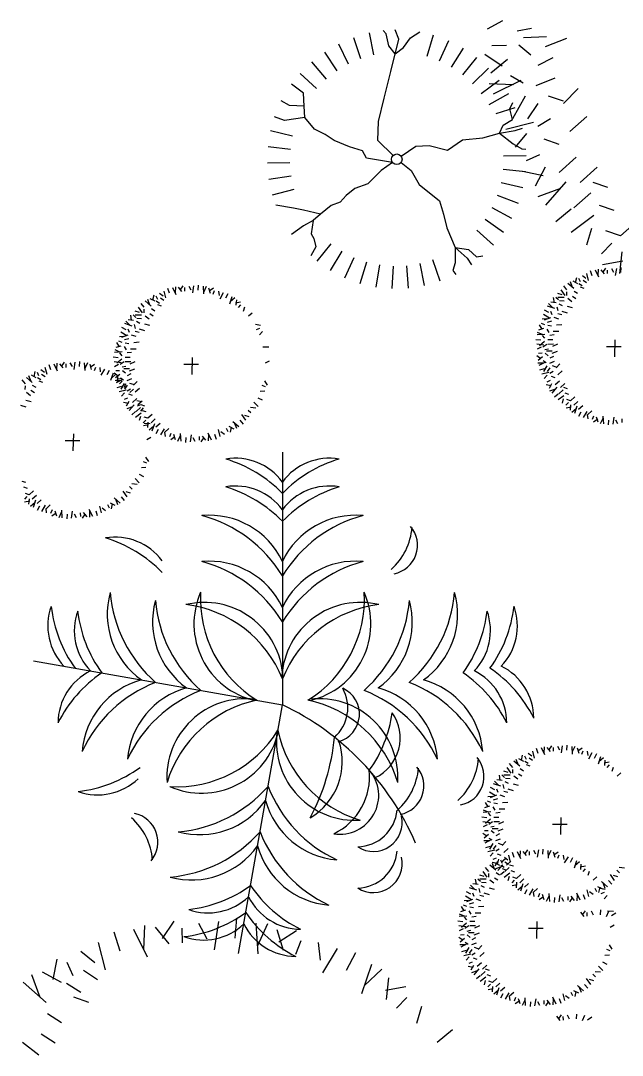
# Model space of a CAD drawing. Header units: millimetres. Extents: x 216896 to 446004, y 63591 to 243769.
# Drawn here: x 394977 to 396383, y 91825 to 94242 of the extents above; entities that cross this region are included whole.
import ezdxf

# ---------------------------------------------------------------- set-up
doc = ezdxf.new("R2010")
doc.units = ezdxf.units.MM
doc.layers.add('green', color=7, linetype='Continuous', true_color=0x45e718)
doc.layers.add('trees', color=7, linetype='Continuous', true_color=0x547000)

msp = doc.modelspace()

# ---------------------------------------------------------------- linework, layer by layer
at = {"layer": 'green'}
for p, q in [((396297.4, 93639.4), (396289.4, 93645.9)), ((396303.7, 93635.2), (396299.7, 93651.3)), ((396312.2, 93646.1), (396308.8, 93657.2)), ((396328.2, 93642.7), (396320.1, 93658.9)), ((396326.4, 93661.1), (396325.9, 93646.9)), ((396332.7, 93660.1), (396340.7, 93650.4)), ((396343.5, 93663.6), (396336.7, 93653.6)), ((396348.5, 93651), (396348.3, 93659.5)), ((396363, 93653.3), (396358.1, 93662.3)), ((396367.2, 93647), (396369.6, 93663.4)), ((396379.2, 93653.8), (396380.3, 93665.3)), ((395339, 93620.1), (395338.5, 93605.9)), ((395345.3, 93619.1), (395353.3, 93609.4)), ((395356.1, 93622.6), (395349.3, 93612.6)), ((395375.6, 93612.3), (395370.7, 93621.3)), ((395379.8, 93606), (395382.2, 93622.4)), ((395391.9, 93612.8), (395392.9, 93624.3)), ((395405.3, 93603.5), (395404.1, 93621.5)), ((395410.7, 93621.2), (395404.8, 93608.2)), ((396253.2, 93613.4), (396245.8, 93622.3)), ((396269.2, 93616.4), (396255.7, 93628.2)), ((396260.6, 93632.7), (396265.5, 93619.3)), ((396266.8, 93634.1), (396277.9, 93628.2)), ((396275.4, 93641.5), (396272.9, 93629.7)), ((396289.3, 93622.2), (396281.1, 93627.4)), ((396284.9, 93631.8), (396281.4, 93639.6)), ((396293.9, 93616.4), (396285.3, 93619.3)), ((396299.1, 93629.6), (396291, 93634.8)), ((395288, 93600.6), (395285.6, 93588.7)), ((395297.5, 93590.8), (395294.1, 93598.6)), ((395310, 93598.4), (395302, 93605)), ((395316.3, 93594.2), (395312.3, 93610.3)), ((395324.8, 93605.1), (395321.4, 93616.2)), ((395340.8, 93601.7), (395332.8, 93617.9)), ((395361.1, 93610), (395360.9, 93618.5)), ((395416.1, 93617.9), (395419.8, 93605.8)), ((395427.5, 93617), (395417.3, 93610.3)), ((395427.3, 93603.4), (395430.4, 93611.4)), ((395441.5, 93599.9), (395440.5, 93610.2)), ((395443, 93592.5), (395451.5, 93606.8)), ((395456.7, 93594.2), (395462.1, 93604.5)), ((395465.6, 93580.5), (395471.3, 93597.6)), ((396221, 93595.1), (396223.2, 93583.2)), ((396233.4, 93589.7), (396227.3, 93595.6)), ((396247.2, 93595.3), (396231.9, 93595.1)), ((396242.1, 93601.5), (396232.2, 93604.5)), ((396249.5, 93600.1), (396239.6, 93613.4)), ((396253, 93600.1), (396253.1, 93608.7)), ((396274.4, 93592.5), (396266.3, 93597.8)), ((396278.1, 93604.4), (396270, 93609.6)), ((395262.1, 93559.1), (395252.2, 93572.4)), ((395265.8, 93572.4), (395258.4, 93581.3)), ((395281.9, 93575.4), (395268.3, 93587.2)), ((395273.2, 93591.7), (395278.2, 93578.3)), ((395279.4, 93593.1), (395290.5, 93587.2)), ((395301.9, 93581.2), (395293.7, 93586.4)), ((395306.6, 93575.4), (395297.9, 93578.3)), ((395311.7, 93588.6), (395303.6, 93593.8)), ((395477.3, 93594.7), (395466.9, 93585.1)), ((395491.2, 93584.4), (395479.3, 93582.2)), ((395481.1, 93589.6), (395479.8, 93577.1)), ((395485.8, 93572), (395491.7, 93578.1)), ((395497.7, 93563.3), (395500.6, 93573.2)), ((396224.9, 93569.5), (396207.8, 93575.2)), ((396210.7, 93581.2), (396220.3, 93570.8)), ((396215.8, 93584.9), (396228.3, 93583.7)), ((396232.7, 93564.1), (396230.9, 93573.1)), ((396243, 93575.8), (396235.5, 93580)), ((396247, 93586.7), (396236.2, 93587.6)), ((396266.4, 93570.8), (396254.4, 93573.9)), ((396264.8, 93585.5), (396255.4, 93592.9)), ((395233.6, 93554.1), (395235.8, 93542.2)), ((395246.1, 93548.7), (395239.9, 93554.6)), ((395259.8, 93554.3), (395244.5, 93554.1)), ((395254.7, 93560.6), (395244.8, 93563.5)), ((395259.6, 93545.7), (395248.9, 93546.6)), ((395265.6, 93559.1), (395265.7, 93567.7)), ((395277.4, 93544.5), (395268, 93551.9)), ((395287.1, 93551.5), (395278.9, 93556.8)), ((395290.8, 93563.4), (395282.6, 93568.7)), ((395509.5, 93552.2), (395518.4, 93559.6)), ((396212.9, 93546.8), (396198.7, 93555.4)), ((396214.9, 93548.1), (396200.6, 93542.6)), ((396211.2, 93560.6), (396201, 93566)), ((396218.7, 93554.5), (396215.9, 93562.7)), ((396234.8, 93544.9), (396223.4, 93548.6)), ((396241.4, 93554.8), (396232, 93556.9)), ((396254.8, 93558.4), (396242.2, 93562.5)), ((395223.8, 93519.6), (395213.6, 93525)), ((395237.5, 93528.5), (395220.4, 93534.2)), ((395223.3, 93540.2), (395233, 93529.8)), ((395228.4, 93544), (395241, 93542.7)), ((395245.3, 93523.1), (395243.5, 93532.1)), ((395255.6, 93534.8), (395248.1, 93539)), ((395279.1, 93529.8), (395267, 93532.9)), ((395537.7, 93530), (395525.8, 93532.5)), ((395527.9, 93520.5), (395535.7, 93524)), ((396187.6, 93520), (396199.6, 93523.7)), ((396188.4, 93531.3), (396195.1, 93521.2)), ((396202, 93531.1), (396194.1, 93534.2)), ((396205.5, 93545.4), (396195.2, 93544.3)), ((396217.7, 93539.9), (396207.2, 93537)), ((396217.6, 93528.3), (396209.1, 93529.7)), ((396241.4, 93531.6), (396229, 93530.4)), ((395218.1, 93504.4), (395207.8, 93503.3)), ((395225.5, 93505.9), (395211.3, 93514.4)), ((395227.5, 93507.1), (395213.2, 93501.6)), ((395230.3, 93498.9), (395219.8, 93496.1)), ((395231.3, 93513.5), (395228.5, 93521.7)), ((395247.4, 93503.9), (395236, 93507.6)), ((395254.1, 93513.8), (395244.6, 93515.9)), ((395267.4, 93517.4), (395254.8, 93521.5)), ((395535.6, 93508), (395542.1, 93516)), ((396201.9, 93509.2), (396183.9, 93507.9)), ((396184.2, 93514.6), (396197.2, 93508.6)), ((396202, 93500), (396196.6, 93506.7)), ((396211.9, 93513.8), (396207.2, 93521.6)), ((396223.3, 93508), (396213.7, 93506.8)), ((396234.7, 93516), (396221.4, 93515.5)), ((395200.2, 93479), (395212.2, 93482.7)), ((395201.1, 93490.3), (395207.7, 93480.2)), ((395214.6, 93490.1), (395206.7, 93493.2)), ((395224.5, 93472.8), (395219.8, 93480.6)), ((395230.3, 93487.3), (395221.7, 93488.7)), ((395247.3, 93475), (395234, 93474.5)), ((395254, 93490.6), (395241.6, 93489.4)), ((395557.2, 93479), (395543, 93479.5)), ((396192.6, 93495.7), (396181.1, 93496.8)), ((396199.4, 93483.7), (396183, 93486.1)), ((396193.2, 93479.5), (396184.1, 93474.6)), ((396200.7, 93492.6), (396189.1, 93482.6)), ((396206.1, 93485.9), (396197.3, 93479.6)), ((396210, 93475), (396201.5, 93473.4)), ((396220.4, 93496.4), (396208.5, 93496.1)), ((396222.3, 93486.3), (396209, 93485.9)), ((396231.2, 93486.2), (396220, 93480.8)), ((396380.3, 93480.1), (396345.8, 93480.1)), ((396365.5, 93496.4), (396364.3, 93456.4)), ((395205.2, 93454.7), (395193.7, 93455.8)), ((395214.5, 93468.2), (395196.5, 93467)), ((395196.9, 93473.6), (395209.8, 93467.6)), ((395213.3, 93451.6), (395201.8, 93441.6)), ((395214.6, 93459), (395209.2, 93465.7)), ((395233.1, 93455.4), (395221.1, 93455.1)), ((395236, 93467), (395226.3, 93465.8)), ((395378.2, 93455.4), (395376.9, 93415.4)), ((396182.8, 93460), (396192.8, 93453.2)), ((396186.3, 93449.2), (396196, 93457.2)), ((396195.4, 93465), (396186.9, 93464.8)), ((396209.6, 93459.4), (396202.5, 93465.1)), ((396218.6, 93470), (396205.3, 93469.6)), ((396222.3, 93457.8), (396213.7, 93453.4)), ((396230.2, 93469.2), (396217.9, 93464.2)), ((395032.6, 93419.9), (395024.6, 93426.4)), ((395038.9, 93415.7), (395034.8, 93431.8)), ((395047.4, 93426.6), (395043.9, 93437.7)), ((395063.3, 93423.2), (395055.3, 93439.4)), ((395061.6, 93441.6), (395061, 93427.4)), ((395067.9, 93440.6), (395075.9, 93430.9)), ((395078.7, 93444.1), (395071.9, 93434.1)), ((395083.7, 93431.5), (395083.5, 93440)), ((395098.2, 93433.8), (395093.3, 93442.8)), ((395102.4, 93427.5), (395104.8, 93443.9)), ((395114.4, 93434.3), (395115.5, 93445.8)), ((395127.9, 93425), (395126.6, 93443)), ((395133.3, 93442.7), (395127.3, 93429.7)), ((395138.7, 93439.3), (395142.3, 93427.3)), ((395150, 93438.5), (395139.9, 93431.8)), ((395149.8, 93424.9), (395152.9, 93432.9)), ((395164.1, 93421.4), (395163, 93431.7)), ((395165.5, 93414), (395174.1, 93428.2)), ((395179.3, 93415.7), (395184.6, 93425.9)), ((395212.1, 93442.7), (395195.6, 93445.1)), ((395205.8, 93438.5), (395196.7, 93433.6)), ((395218.7, 93444.9), (395209.9, 93438.6)), ((395222.6, 93434), (395214.2, 93432.4)), ((395231.2, 93429), (395218, 93428.6)), ((395234.9, 93445.3), (395221.7, 93444.9)), ((395242.9, 93428.2), (395230.5, 93423.2)), ((395243.8, 93445.2), (395232.6, 93439.8)), ((395393, 93439.1), (395358.4, 93439.1)), ((395549.4, 93442.4), (395558.5, 93447.3)), ((396185.3, 93442.9), (396199.5, 93442.4)), ((396203.7, 93444.6), (396187.5, 93436.6)), ((396200.3, 93428.7), (396189.2, 93425.2)), ((396205.1, 93443), (396197.6, 93447.5)), ((396206.3, 93435.6), (396198.9, 93422.3)), ((396213.7, 93431.2), (396207.5, 93422.3)), ((396223.6, 93446), (396212.5, 93441.5)), ((396228.5, 93432.7), (396219.9, 93435.6)), ((396237.1, 93440.1), (396228.5, 93431.2)), ((394988.4, 93393.9), (394981, 93402.8)), ((395004.4, 93396.9), (394990.8, 93408.7)), ((394995.8, 93413.2), (395000.7, 93399.8)), ((395002, 93414.6), (395013.1, 93408.7)), ((395010.6, 93422.1), (395008.1, 93410.2)), ((395024.4, 93402.7), (395016.3, 93407.9)), ((395020.1, 93412.3), (395016.6, 93420.1)), ((395034.3, 93410.1), (395026.1, 93415.3)), ((395188.2, 93402), (395193.9, 93419.1)), ((395199.9, 93416.2), (395189.5, 93406.6)), ((395195.4, 93419), (395205.4, 93412.2)), ((395197.9, 93401.9), (395212.1, 93401.4)), ((395198.9, 93408.2), (395208.7, 93416.2)), ((395208, 93424), (395199.5, 93423.8)), ((395216.3, 93403.7), (395200.2, 93395.6)), ((395213.8, 93405.9), (395201.9, 93403.7)), ((395203.6, 93411.1), (395202.4, 93398.6)), ((395217.7, 93402), (395210.3, 93406.5)), ((395222.2, 93418.4), (395215.1, 93424.1)), ((395236.2, 93405), (395225.1, 93400.6)), ((395235, 93416.8), (395226.3, 93412.4)), ((396211.2, 93420.2), (396195.1, 93416.1)), ((396207, 93413.9), (396200.5, 93405.9)), ((396221.1, 93422.3), (396213.7, 93417.8)), ((396226, 93407.5), (396217.4, 93410.4)), ((396242.1, 93423.8), (396232.2, 93414.9)), ((394988.1, 93380.6), (394988.3, 93389.2)), ((395009.6, 93373), (395001.4, 93378.3)), ((395013.3, 93384.9), (395005.1, 93390.1)), ((395029.1, 93396.9), (395020.5, 93399.8)), ((395212.9, 93387.7), (395201.9, 93384.3)), ((395223.8, 93379.2), (395207.7, 93375.1)), ((395208.4, 93393.5), (395214.3, 93399.6)), ((395218.9, 93394.6), (395211.5, 93381.3)), ((395226.3, 93390.2), (395220.1, 93381.3)), ((395220.2, 93384.8), (395223.2, 93394.7)), ((395233.7, 93381.3), (395226.3, 93376.8)), ((395232.1, 93373.7), (395241, 93381.1)), ((395241.1, 93391.7), (395232.5, 93394.6)), ((395249.8, 93399.1), (395241.1, 93390.2)), ((395254.7, 93382.8), (395244.8, 93373.9)), ((395537.1, 93376.5), (395547.3, 93377.6)), ((395540.5, 93390.8), (395548.5, 93387.7)), ((395554.1, 93390.6), (395547.5, 93400.7)), ((396204.9, 93391.9), (396216.7, 93389.4)), ((396214.6, 93401.4), (396206.8, 93397.9)), ((396212.3, 93383.3), (396218.2, 93394.4)), ((396213.7, 93377.1), (396227.1, 93382)), ((396230, 93385.7), (396218.2, 93372.2)), ((396235.9, 93400.1), (396226, 93391.2)), ((396244.6, 93379.3), (396234.7, 93370.4)), ((396248.3, 93394.1), (396238.4, 93385.2)), ((396254.4, 93382.3), (396245.8, 93385.2)), ((395001.6, 93351.3), (394989.6, 93354.4)), ((395000, 93366), (394990.6, 93373.4)), ((395219.6, 93372.9), (395213.1, 93364.9)), ((395227.2, 93360.4), (395219.4, 93356.9)), ((395224.9, 93342.3), (395230.8, 93353.4)), ((395238.7, 93366.5), (395230, 93369.4)), ((395248.5, 93359.1), (395238.7, 93350.2)), ((395260.2, 93351.5), (395248.4, 93354)), ((395531.3, 93361.3), (395541.6, 93355.9)), ((396233, 93369.7), (396224.1, 93362.3)), ((396246.3, 93366), (396233, 93356.1)), ((396244.9, 93358.6), (396241.9, 93348.7)), ((396258.1, 93369), (396249.5, 93371.9)), ((396261.8, 93354.1), (396253.2, 93357.1)), ((396271.7, 93363), (396261.8, 93354.1)), ((394990, 93338.9), (394977.3, 93343)), ((395217.5, 93350.9), (395229.3, 93348.4)), ((395226.4, 93336.1), (395239.7, 93341)), ((395242.7, 93344.7), (395230.8, 93331.2)), ((395257.2, 93338.3), (395247.3, 93329.4)), ((395250.5, 93342), (395258.3, 93345.5)), ((395260.9, 93353.1), (395251, 93344.3)), ((395258.1, 93329.5), (395264.6, 93337.5)), ((395267, 93341.3), (395258.4, 93344.3)), ((395270.8, 93328), (395262.1, 93330.9)), ((395509.1, 93332.2), (395515.3, 93326.3)), ((395526.7, 93337), (395514.2, 93338.2)), ((395531.9, 93340.7), (395522.2, 93351.1)), ((396256.7, 93349.9), (396250.8, 93343.8)), ((396251.3, 93337.5), (396263.2, 93339.7)), ((396261.5, 93332.3), (396262.7, 93344.8)), ((396265.2, 93327.2), (396275.6, 93336.8)), ((396279.1, 93352.7), (396269.2, 93343.8)), ((396276.9, 93341.4), (396271.2, 93324.3)), ((396290.2, 93342.3), (396280.4, 93333.4)), ((396299.6, 93329.4), (396291, 93315.2)), ((396311.2, 93330.4), (396301.3, 93321.5)), ((395245.6, 93328.7), (395236.7, 93321.3)), ((395259, 93325), (395245.6, 93315.1)), ((395257.5, 93317.6), (395254.5, 93307.7)), ((395269.3, 93308.9), (395263.4, 93302.8)), ((395274.5, 93313.1), (395265.8, 93316.1)), ((395284.3, 93322), (395274.5, 93313.1)), ((395291.7, 93311.7), (395281.9, 93302.8)), ((395473.3, 93305.5), (395486.9, 93293.7)), ((395489.3, 93308.5), (395496.7, 93299.6)), ((395493, 93321.8), (395502.9, 93308.5)), ((395500.5, 93320.4), (395510.3, 93317.4)), ((396285.8, 93327.7), (396280.4, 93317.5)), ((396301, 93322), (396302.1, 93311.7)), ((396315.3, 93318.5), (396312.2, 93310.5)), ((396315.1, 93304.9), (396325.2, 93311.6)), ((396326.4, 93304.1), (396322.8, 93316.1)), ((396331.8, 93300.7), (396337.8, 93313.7)), ((396337.2, 93318.4), (396338.5, 93300.4)), ((396350.7, 93309.1), (396349.6, 93297.6)), ((396362.7, 93315.9), (396360.3, 93299.5)), ((396366.9, 93309.6), (396371.8, 93300.6)), ((396381.4, 93311.9), (396381.6, 93303.4)), ((395263.9, 93296.5), (395275.8, 93298.7)), ((395279.8, 93300.5), (395265.6, 93301)), ((395274.1, 93291.3), (395275.3, 93303.8)), ((395277.8, 93286.2), (395288.2, 93295.8)), ((395289.6, 93300.4), (395283.8, 93283.3)), ((395302.8, 93301.3), (395293, 93292.4)), ((395298.4, 93286.7), (395293.1, 93276.5)), ((395312.2, 93288.4), (395303.6, 93274.2)), ((395313.6, 93281), (395314.7, 93270.7)), ((395323.8, 93289.4), (395314, 93280.6)), ((395438.9, 93286.7), (395442.9, 93270.6)), ((395445.1, 93282.5), (395453.1, 93276)), ((395457.7, 93290.1), (395461.1, 93282.3)), ((395475.8, 93287.8), (395464.7, 93293.7)), ((395467.1, 93280.4), (395469.6, 93292.2)), ((395481.9, 93289.2), (395477, 93302.6)), ((395115.5, 93260.6), (395081, 93260.6)), ((395100.7, 93276.9), (395099.5, 93236.9)), ((395271.9, 93263.9), (395281, 93268.8)), ((395327.9, 93277.5), (395324.8, 93269.6)), ((395327.7, 93263.9), (395337.8, 93270.6)), ((395339, 93263.1), (395335.4, 93275.1)), ((395344.4, 93259.7), (395350.4, 93272.7)), ((395349.9, 93277.4), (395351.1, 93259.4)), ((395363.3, 93268.1), (395362.3, 93256.6)), ((395375.3, 93274.9), (395372.9, 93258.5)), ((395379.5, 93268.6), (395384.4, 93259.6)), ((395394, 93270.9), (395394.2, 93262.4)), ((395399, 93258.3), (395405.9, 93268.3)), ((395409.9, 93261.8), (395401.9, 93271.5)), ((395414.4, 93279.2), (395422.4, 93263)), ((395416.1, 93260.8), (395416.7, 93275)), ((395430.3, 93275.8), (395433.8, 93264.7)), ((395588.7, 93234.1), (395588.7, 92644)), ((395263.1, 93212.3), (395271, 93209.2)), ((395276.7, 93212.1), (395270, 93222.2)), ((395259.6, 93198), (395269.9, 93199.1)), ((394989.6, 93162.8), (394981, 93165.8)), ((395254.4, 93162.2), (395244.7, 93172.6)), ((395253.9, 93182.8), (395264.1, 93177.4)), ((394993.3, 93149.5), (394984.7, 93152.4)), ((394997, 93134.6), (394988.4, 93137.6)), ((395006.9, 93143.5), (394997, 93134.6)), ((395215.6, 93143.3), (395225.5, 93130)), ((395223, 93141.9), (395232.9, 93138.9)), ((395231.7, 93153.7), (395237.8, 93147.8)), ((395249.3, 93158.5), (395236.7, 93159.7)), ((394991.9, 93130.4), (394986, 93124.3)), ((394986.5, 93118), (394998.4, 93120.2)), ((394996.6, 93112.8), (394997.9, 93125.3)), ((395000.4, 93107.7), (395010.8, 93117.3)), ((395014.3, 93133.2), (395004.4, 93124.3)), ((395012.1, 93121.9), (395006.4, 93104.8)), ((395025.4, 93122.8), (395015.5, 93113.9)), ((395180.2, 93111.6), (395183.7, 93103.8)), ((395198.3, 93109.3), (395187.2, 93115.2)), ((395189.7, 93101.9), (395192.1, 93113.7)), ((395195.9, 93127), (395209.4, 93115.2)), ((395204.5, 93110.7), (395199.6, 93124.1)), ((395211.9, 93130), (395219.3, 93121.1)), ((395021, 93108.2), (395015.6, 93098)), ((395034.7, 93109.9), (395026.2, 93095.7)), ((395036.2, 93102.5), (395037.2, 93092.2)), ((395046.4, 93110.9), (395036.5, 93102)), ((395050.5, 93099), (395047.3, 93091.1)), ((395050.2, 93085.4), (395060.4, 93092.1)), ((395061.6, 93084.6), (395057.9, 93096.6)), ((395067, 93081.2), (395072.9, 93094.2)), ((395072.4, 93098.9), (395073.6, 93080.9)), ((395085.9, 93089.6), (395084.8, 93078.1)), ((395097.9, 93096.4), (395095.5, 93080)), ((395102.1, 93090.1), (395107, 93081.1)), ((395116.6, 93092.4), (395116.8, 93083.9)), ((395121.6, 93079.8), (395128.4, 93089.8)), ((395132.4, 93083.3), (395124.4, 93093)), ((395136.9, 93100.7), (395144.9, 93084.5)), ((395138.7, 93082.3), (395139.2, 93096.5)), ((395152.9, 93097.3), (395156.3, 93086.2)), ((395161.4, 93108.2), (395165.4, 93092.1)), ((395167.7, 93104), (395175.7, 93097.5)), ((395007.6, 92746.5), (395588.7, 92644)), ((395486.3, 92062.9), (395588.7, 92644)), ((396177.5, 92519.6), (396173.5, 92535.7)), ((396186, 92530.5), (396182.6, 92541.6)), ((396202, 92527.1), (396193.9, 92543.3)), ((396200.2, 92545.5), (396199.7, 92531.3)), ((396206.5, 92544.5), (396214.5, 92534.8)), ((396217.3, 92548), (396210.5, 92538)), ((396222.3, 92535.4), (396222.1, 92544)), ((396236.8, 92537.7), (396231.9, 92546.7)), ((396241, 92531.4), (396243.4, 92547.8)), ((396253, 92538.2), (396254.1, 92549.7)), ((396266.5, 92528.9), (396265.3, 92546.9)), ((396271.9, 92546.6), (396266, 92533.7)), ((396277.3, 92543.3), (396281, 92531.2)), ((396288.6, 92542.4), (396278.5, 92535.7)), ((396288.4, 92528.8), (396291.5, 92536.8)), ((396302.7, 92525.3), (396301.6, 92535.6)), ((396304.2, 92517.9), (396312.7, 92532.2)), ((396143, 92500.8), (396129.5, 92512.6)), ((396134.4, 92517.1), (396139.3, 92503.7)), ((396140.6, 92518.6), (396151.7, 92512.6)), ((396149.2, 92526), (396146.7, 92514.1)), ((396163, 92506.6), (396154.9, 92511.8)), ((396158.7, 92516.2), (396155.2, 92524)), ((396171.2, 92523.8), (396163.2, 92530.4)), ((396172.9, 92514), (396164.8, 92519.2)), ((396317.9, 92519.6), (396323.3, 92529.9)), ((396326.8, 92505.9), (396332.5, 92523)), ((396338.5, 92520.1), (396328.1, 92510.5)), ((396352.4, 92509.9), (396340.5, 92507.6)), ((396342.3, 92515), (396341, 92502.5)), ((396115.9, 92486), (396106, 92488.9)), ((396123.3, 92484.5), (396113.4, 92497.8)), ((396127, 92497.8), (396119.6, 92506.7)), ((396126.8, 92484.5), (396126.9, 92493.1)), ((396151.9, 92488.8), (396143.8, 92494.1)), ((396167.7, 92500.8), (396159.1, 92503.7)), ((396347, 92497.4), (396352.9, 92503.5)), ((396358.9, 92488.7), (396361.8, 92498.6)), ((396370.7, 92477.6), (396379.6, 92485)), ((396098.7, 92453.9), (396081.6, 92459.6)), ((396084.5, 92465.6), (396094.1, 92455.2)), ((396089.6, 92469.4), (396102.1, 92468.1)), ((396094.8, 92479.5), (396097, 92467.6)), ((396107.2, 92474.1), (396101.1, 92480)), ((396121, 92479.7), (396105.7, 92479.5)), ((396116.8, 92460.2), (396109.3, 92464.4)), ((396120.8, 92471.1), (396110, 92472)), ((396138.6, 92469.9), (396129.2, 92477.3)), ((396148.2, 92476.9), (396140.1, 92482.2)), ((396086.7, 92431.3), (396072.5, 92439.8)), ((396085, 92445), (396074.8, 92450.4)), ((396092.5, 92438.9), (396089.7, 92447.1)), ((396106.5, 92448.6), (396104.7, 92457.5)), ((396115.2, 92439.2), (396105.8, 92441.3)), ((396128.6, 92442.8), (396116, 92446.9)), ((396140.2, 92455.2), (396128.2, 92458.3)), ((396062.2, 92415.8), (396068.9, 92405.6)), ((396075.8, 92415.5), (396067.9, 92418.7)), ((396079.3, 92429.8), (396069, 92428.8)), ((396088.7, 92432.5), (396074.4, 92427)), ((396091.5, 92424.3), (396081, 92421.5)), ((396091.4, 92412.7), (396082.9, 92414.1)), ((396108.6, 92429.3), (396097.2, 92433)), ((396115.2, 92416), (396102.8, 92414.8)), ((396075.7, 92393.6), (396057.7, 92392.4)), ((396058, 92399), (396071, 92393.1)), ((396061.4, 92404.4), (396073.4, 92408.1)), ((396075.8, 92384.4), (396070.4, 92391.1)), ((396085.7, 92398.2), (396081, 92406)), ((396097.1, 92392.4), (396087.5, 92391.2)), ((396108.5, 92400.4), (396095.2, 92399.9)), ((396066.4, 92380.1), (396054.9, 92381.2)), ((396073.2, 92368.1), (396056.8, 92370.5)), ((396066.9, 92363.9), (396057.9, 92359)), ((396074.5, 92377), (396062.9, 92367)), ((396079.9, 92370.3), (396071.1, 92364.1)), ((396094.2, 92380.8), (396082.3, 92380.5)), ((396096.1, 92370.7), (396082.8, 92370.3)), ((396105, 92370.6), (396093.8, 92365.2)), ((396254.1, 92364.5), (396219.6, 92364.5)), ((396239.3, 92380.8), (396238.1, 92340.8)), ((396056.6, 92344.4), (396066.6, 92337.6)), ((396060.1, 92333.6), (396069.8, 92341.6)), ((396069.2, 92349.4), (396060.7, 92349.2)), ((396083.8, 92359.4), (396075.3, 92357.8)), ((396083.4, 92343.8), (396076.3, 92349.5)), ((396092.4, 92354.5), (396079.1, 92354)), ((396096.1, 92342.3), (396087.5, 92337.8)), ((396104, 92353.6), (396091.7, 92348.6)), ((396059.1, 92327.3), (396073.3, 92326.8)), ((396077.5, 92329.1), (396061.3, 92321.1)), ((396078.8, 92327.4), (396071.4, 92331.9)), ((396080.1, 92320), (396072.7, 92306.7)), ((396087.5, 92315.6), (396081.3, 92306.7)), ((396097.4, 92330.4), (396086.3, 92326)), ((396102.3, 92317.1), (396093.7, 92320)), ((396110.9, 92324.5), (396102.3, 92315.6)), ((396074.1, 92313.1), (396063, 92309.7)), ((396085, 92304.6), (396068.9, 92300.6)), ((396080.8, 92298.3), (396074.3, 92290.3)), ((396094.9, 92306.7), (396087.5, 92302.3)), ((396099.8, 92291.9), (396091.2, 92294.8)), ((396115.9, 92308.2), (396106, 92299.3)), ((396121.4, 92276.6), (396117.4, 92292.7)), ((396130, 92287.5), (396126.5, 92298.6)), ((396145.9, 92284.1), (396137.9, 92300.3)), ((396144.2, 92302.5), (396143.6, 92288.3)), ((396150.4, 92301.5), (396158.4, 92291.8)), ((396161.3, 92305), (396154.4, 92295)), ((396166.3, 92292.4), (396166.1, 92301)), ((396180.8, 92294.7), (396175.9, 92303.8)), ((396184.9, 92288.4), (396187.4, 92304.8)), ((396197, 92295.2), (396198, 92306.7)), ((396210.4, 92286), (396209.2, 92303.9)), ((396215.8, 92303.6), (396209.9, 92290.7)), ((396221.3, 92300.3), (396224.9, 92288.2)), ((396232.6, 92299.4), (396222.5, 92292.8)), ((396232.4, 92285.8), (396235.5, 92293.8)), ((396246.7, 92282.4), (396245.6, 92292.6)), ((396087, 92257.8), (396073.4, 92269.6)), ((396078.4, 92274.1), (396083.3, 92260.7)), ((396078.7, 92276.3), (396090.5, 92273.8)), ((396088.4, 92285.8), (396080.6, 92282.3)), ((396084.5, 92275.6), (396095.6, 92269.6)), ((396086.1, 92267.7), (396092, 92278.8)), ((396087.5, 92261.5), (396100.9, 92266.4)), ((396093.2, 92283), (396090.7, 92271.1)), ((396103.8, 92270.1), (396092, 92256.6)), ((396107, 92263.6), (396098.8, 92268.8)), ((396102.6, 92273.2), (396099.2, 92281)), ((396109.7, 92284.5), (396099.8, 92275.6)), ((396115.2, 92280.8), (396107.2, 92287.4)), ((396116.9, 92271), (396108.7, 92276.3)), ((396122.1, 92278.6), (396112.2, 92269.7)), ((396128.2, 92266.7), (396119.6, 92269.7)), ((396248.1, 92274.9), (396256.7, 92289.2)), ((396261.9, 92276.6), (396267.2, 92286.9)), ((396270.7, 92262.9), (396276.5, 92280)), ((396282.5, 92277.1), (396272.1, 92267.5)), ((396296.4, 92266.9), (396284.5, 92264.6)), ((396286.2, 92272), (396285, 92259.5)), ((396059.8, 92243), (396050, 92245.9)), ((396067.3, 92241.5), (396057.4, 92254.8)), ((396071, 92254.8), (396063.5, 92263.7)), ((396070.7, 92241.5), (396070.9, 92250.2)), ((396095.9, 92245.8), (396087.7, 92251.1)), ((396106.8, 92254.1), (396097.9, 92246.7)), ((396111.7, 92257.8), (396103.1, 92260.7)), ((396120.1, 92250.4), (396106.8, 92240.5)), ((396118.4, 92263.7), (396108.5, 92254.8)), ((396118.7, 92243), (396115.7, 92233.1)), ((396131.9, 92253.4), (396123.3, 92256.3)), ((396145.5, 92247.4), (396135.6, 92238.6)), ((396291, 92254.4), (396296.9, 92260.6)), ((396302.8, 92245.7), (396305.8, 92255.6)), ((396314.7, 92234.6), (396323.6, 92242)), ((396354.2, 92247.2), (396364.1, 92233.9)), ((396361.6, 92245.8), (396371.5, 92242.8)), ((396370.3, 92257.6), (396376.4, 92251.7)), ((396387.9, 92262.4), (396375.4, 92263.6)), ((396028.4, 92222.6), (396038.1, 92212.2)), ((396033.6, 92226.4), (396046.1, 92225.1)), ((396038.7, 92236.5), (396041, 92224.6)), ((396051.2, 92231.1), (396045, 92237)), ((396064.9, 92236.7), (396049.7, 92236.5)), ((396060.8, 92217.2), (396053.2, 92221.4)), ((396064.8, 92228.1), (396054, 92229)), ((396082.5, 92227), (396073.1, 92234.4)), ((396092.2, 92234), (396084, 92239.2)), ((396130.5, 92234.3), (396124.6, 92228.2)), ((396125.1, 92221.9), (396137, 92224.1)), ((396135.6, 92238.6), (396127, 92241.5)), ((396135.3, 92216.7), (396136.5, 92229.3)), ((396139, 92211.6), (396149.4, 92221.2)), ((396152.9, 92237.1), (396143, 92228.2)), ((396150.7, 92225.8), (396145, 92208.7)), ((396164, 92226.7), (396154.2, 92217.8)), ((396336.9, 92213.2), (396325.8, 92219.1)), ((396328.3, 92205.8), (396330.8, 92217.6)), ((396334.5, 92230.9), (396348.1, 92219.1)), ((396343.1, 92214.7), (396338.2, 92228)), ((396350.5, 92233.9), (396357.9, 92225)), ((396030.6, 92188.3), (396016.4, 92196.8)), ((396029, 92202), (396018.7, 92207.4)), ((396042.7, 92210.9), (396025.6, 92216.6)), ((396036.4, 92195.9), (396033.6, 92204.1)), ((396050.4, 92205.6), (396048.7, 92214.5)), ((396059.2, 92196.2), (396049.7, 92198.3)), ((396072.6, 92199.8), (396059.9, 92203.9)), ((396084.2, 92212.2), (396072.2, 92215.3)), ((396159.6, 92212.1), (396154.2, 92201.9)), ((396173.4, 92213.8), (396164.8, 92199.6)), ((396174.8, 92206.4), (396175.9, 92196.1)), ((396185, 92214.8), (396175.1, 92206)), ((396189.1, 92202.9), (396186, 92195)), ((396188.9, 92189.3), (396199, 92196)), ((396200.2, 92188.5), (396196.5, 92200.5)), ((396205.6, 92185.1), (396211.6, 92198.1)), ((396211, 92202.8), (396212.3, 92184.8)), ((396224.5, 92193.5), (396223.4, 92182)), ((396236.5, 92200.3), (396234.1, 92183.9)), ((396240.7, 92194.1), (396245.6, 92185)), ((396255.2, 92196.3), (396255.4, 92187.8)), ((396260.2, 92183.7), (396267, 92193.7)), ((396271, 92187.2), (396263, 92196.9)), ((396275.6, 92204.6), (396283.6, 92188.4)), ((396277.3, 92186.2), (396277.8, 92200.4)), ((396291.5, 92201.2), (396295, 92190.1)), ((396300, 92212.1), (396304.1, 92196)), ((396306.3, 92207.9), (396314.3, 92201.4)), ((396318.8, 92215.5), (396322.3, 92207.7)), ((396342.8, 92212.4), (396331, 92214.9)), ((396333.1, 92203), (396340.9, 92206.4)), ((396340.7, 92190.4), (396347.2, 92198.4)), ((396006.2, 92172.8), (396012.8, 92162.6)), ((396019.8, 92172.5), (396011.8, 92175.7)), ((396023.2, 92186.8), (396013, 92185.8)), ((396032.6, 92189.5), (396018.4, 92184)), ((396035.4, 92181.3), (396025, 92178.5)), ((396035.4, 92169.7), (396026.9, 92171.1)), ((396052.5, 92186.3), (396041.2, 92190.1)), ((396059.1, 92173), (396046.8, 92171.8)), ((396019.6, 92150.6), (396001.7, 92149.4)), ((396002, 92156), (396014.9, 92150.1)), ((396005.3, 92161.4), (396017.4, 92165.1)), ((396019.8, 92141.4), (396014.4, 92148.1)), ((396029.7, 92155.2), (396024.9, 92163)), ((396041.1, 92149.4), (396031.5, 92148.2)), ((396052.4, 92157.4), (396039.1, 92156.9)), ((396285.2, 92159.4), (396293.2, 92149.7)), ((396296, 92163), (396289.2, 92153)), ((396301, 92150.3), (396300.8, 92158.9)), ((396315.5, 92152.6), (396310.6, 92161.7)), ((396331.7, 92153.1), (396332.8, 92164.7)), ((396350.6, 92161.5), (396344.7, 92148.6)), ((396362.4, 92161.4), (396348.1, 92162)), ((396367.4, 92157.3), (396357.2, 92150.7)), ((396010.4, 92137.1), (395998.9, 92138.2)), ((396017.2, 92125.1), (396000.8, 92127.5)), ((396010.9, 92120.9), (396001.8, 92116)), ((396018.4, 92134), (396006.9, 92124)), ((396023.9, 92127.3), (396015, 92121.1)), ((396038.2, 92137.9), (396026.2, 92137.5)), ((396040.1, 92127.8), (396026.8, 92127.3)), ((396048.9, 92127.6), (396037.8, 92122.2)), ((396198.1, 92121.5), (396163.5, 92121.5)), ((396183.3, 92137.8), (396182.1, 92097.8)), ((396354.5, 92124.8), (396363.6, 92129.7)), ((396000.5, 92101.4), (396010.5, 92094.6)), ((396004.1, 92090.6), (396013.8, 92098.6)), ((396013.2, 92106.4), (396004.6, 92106.2)), ((396027.8, 92116.4), (396019.3, 92114.8)), ((396027.4, 92100.8), (396020.2, 92106.5)), ((396036.4, 92111.5), (396023.1, 92111)), ((396040.1, 92099.3), (396031.5, 92094.8)), ((396048, 92110.6), (396035.7, 92105.7)), ((396003.1, 92084.3), (396017.3, 92083.8)), ((396021.4, 92086.1), (396005.3, 92078.1)), ((396022.8, 92084.4), (396015.4, 92088.9)), ((396024, 92077), (396016.6, 92063.7)), ((396031.5, 92072.6), (396025.3, 92063.7)), ((396041.3, 92087.4), (396030.2, 92083)), ((396046.3, 92074.1), (396037.6, 92077)), ((396054.9, 92081.5), (396046.3, 92072.6)), ((396345.6, 92073.2), (396353.6, 92070.1)), ((396359.2, 92073), (396352.6, 92083.1)), ((396018, 92070.1), (396007, 92066.7)), ((396028.9, 92061.6), (396012.8, 92057.6)), ((396024.7, 92055.3), (396018.2, 92047.3)), ((396038.9, 92063.7), (396031.5, 92059.3)), ((396043.8, 92048.9), (396035.2, 92051.9)), ((396059.8, 92065.2), (396050, 92056.3)), ((396342.2, 92058.9), (396352.5, 92060)), ((396022.6, 92033.3), (396034.5, 92030.9)), ((396032.4, 92042.8), (396024.5, 92039.4)), ((396030, 92024.7), (396036, 92035.8)), ((396047.8, 92027.2), (396036, 92013.6)), ((396053.7, 92041.5), (396043.8, 92032.6)), ((396066, 92035.6), (396056.1, 92026.7)), ((396072.2, 92023.7), (396063.5, 92026.7)), ((396337, 92023.1), (396327.3, 92033.5)), ((396336.5, 92043.7), (396346.7, 92038.4)), ((396031.5, 92018.5), (396044.8, 92023.5)), ((396050.8, 92011.1), (396041.9, 92003.7)), ((396064.1, 92007.4), (396050.8, 91997.5)), ((396062.3, 92020.7), (396052.4, 92011.9)), ((396062.6, 92000), (396059.7, 91990.1)), ((396075.9, 92010.4), (396067.3, 92013.3)), ((396089.5, 92004.4), (396079.6, 91995.6)), ((396298.2, 92004.3), (396308.1, 91990.9)), ((396305.6, 92002.8), (396315.5, 91999.8)), ((396314.2, 92014.6), (396320.4, 92008.7)), ((396331.9, 92019.4), (396319.3, 92020.6)), ((396074.5, 91991.4), (396068.5, 91985.2)), ((396069.1, 91978.9), (396081, 91981.1)), ((396079.6, 91995.6), (396071, 91998.5)), ((396079.2, 91973.7), (396080.4, 91986.3)), ((396083, 91968.6), (396093.4, 91978.3)), ((396096.9, 91994.1), (396087, 91985.2)), ((396094.7, 91982.8), (396089, 91965.7)), ((396108, 91983.7), (396098.1, 91974.8)), ((396280.9, 91970.2), (396269.8, 91976.1)), ((396278.4, 91988), (396292, 91976.1)), ((396287.1, 91971.7), (396282.1, 91985)), ((396294.5, 91990.9), (396301.9, 91982)), ((396103.6, 91969.1), (396098.2, 91958.9)), ((396117.3, 91970.8), (396108.8, 91956.6)), ((396118.8, 91963.4), (396119.8, 91953.1)), ((396129, 91971.9), (396119.1, 91963)), ((396133, 91959.9), (396129.9, 91952)), ((396132.8, 91946.3), (396143, 91953)), ((396144.2, 91945.5), (396140.5, 91957.5)), ((396149.6, 91942.2), (396155.5, 91955.1)), ((396155, 91959.8), (396156.2, 91941.8)), ((396180.5, 91957.3), (396178, 91940.9)), ((396199.2, 91953.3), (396199.3, 91944.8)), ((396215, 91944.2), (396207, 91954)), ((396219.5, 91961.6), (396227.5, 91945.5)), ((396221.3, 91943.2), (396221.8, 91957.4)), ((396235.5, 91958.2), (396238.9, 91947.1)), ((396244, 91969.1), (396248, 91953)), ((396250.3, 91964.9), (396258.3, 91958.4)), ((396262.8, 91972.5), (396266.2, 91964.7)), ((396272.3, 91962.8), (396274.7, 91974.6)), ((396168.4, 91950.5), (396167.4, 91939)), ((396184.7, 91951.1), (396189.6, 91942)), ((396204.2, 91940.7), (396211, 91950.7)), ((396229.1, 91916.5), (396237.1, 91906.7)), ((396240, 91920), (396233.1, 91910)), ((396245, 91907.3), (396244.8, 91915.9)), ((396259.5, 91909.6), (396254.6, 91918.7)), ((396275.7, 91910.1), (396276.7, 91921.7)), ((396294.6, 91918.5), (396288.6, 91905.6)), ((396311.3, 91914.3), (396301.2, 91907.7))]:
    msp.add_line(p, q, dxfattribs=at)
for centre, radius, start, end in [((395479, 93083.7), 136.2, 36.2899, 99.6243), ((395368.5, 92924.2), 306.6, 44.0763, 73.3793), ((395698.5, 93083.7), 136.2, 80.3757, 143.71), ((395809, 92924.2), 306.6, 106.6206, 135.9237), ((395479, 93018.7), 136.2, 36.2899, 99.6243), ((395368.5, 92859.2), 306.6, 44.0763, 73.3793), ((395698.5, 93018.7), 136.2, 80.3757, 143.71), ((395809, 92859.2), 306.6, 106.6206, 135.9237), ((395418.1, 92898.1), 188.6, 25.2489, 95.3937), ((395318.7, 92780.4), 316.2, 31.3712, 75.0365), ((395759.3, 92898.1), 188.6, 84.6063, 154.7511), ((395858.7, 92780.4), 316.2, 104.9634, 148.6288), ((395744.6, 93070.3), 147.6, 311.7893, 355.382), ((395836.5, 93016.6), 67.9, 281.2524, 40.258), ((395197.9, 92899.5), 136.2, 36.2899, 99.6243), ((395087.4, 92740), 306.6, 44.0763, 73.3793), ((395418.1, 92790.7), 188.6, 25.2489, 95.3937), ((395318.7, 92673), 316.2, 31.3712, 75.0365), ((395759.3, 92790.7), 188.6, 84.6063, 154.7511), ((395858.7, 92673), 316.2, 104.9634, 148.6288), ((395368.2, 92856.1), 188.6, 164.6063, 234.7511), ((395501.3, 92933.6), 316.2, 184.9634, 228.6288), ((395566, 92833), 183.9, 156.3654, 256.574), ((395675.3, 92891.3), 278.2, 176.8122, 238.3335), ((395502.1, 92891.3), 278.2, 301.6664, 3.1878), ((395611.4, 92833), 183.9, 283.4259, 23.6346), ((395676.1, 92933.6), 316.2, 311.3712, 355.0365), ((395809.3, 92856.1), 188.6, 305.2489, 15.3937), ((395176.8, 92828.1), 136.2, 160.3757, 223.71), ((395353, 92909.2), 306.6, 186.6206, 215.9237), ((395473.9, 92837.5), 188.6, 164.6063, 234.7511), ((395607, 92914.9), 316.2, 184.9634, 228.6288), ((395406.5, 92699.2), 183.9, 3.4259, 103.6346), ((395330.2, 92601.7), 278.2, 21.6664, 83.1878), ((395770.9, 92699.2), 183.9, 76.3654, 176.574), ((395847.3, 92601.7), 278.2, 96.8122, 158.3335), ((395570.4, 92914.9), 316.2, 311.3712, 355.0365), ((395703.6, 92837.5), 188.6, 305.2489, 15.3937), ((395825.3, 92909.3), 306.6, 324.0763, 353.3793), ((396001.5, 92828.3), 136.2, 316.2899, 19.6243), ((395238.8, 92817.2), 136.2, 160.3757, 223.71), ((395415, 92898.3), 306.6, 186.6206, 215.9237), ((395762.4, 92898.3), 306.6, 324.0763, 353.3793), ((395938.6, 92817.2), 136.2, 316.2899, 19.6243), ((395901.8, 92475.6), 306.6, 26.6206, 55.9237), ((396039.7, 92612), 136.2, 0.3757, 63.71), ((395200.7, 92601), 136.2, 116.2899, 179.6243), ((395338.6, 92464.5), 306.6, 124.0763, 153.3793), ((395308.9, 92520.1), 188.6, 105.2489, 175.3937), ((395868.6, 92520.1), 188.6, 4.6063, 74.7511), ((395838.9, 92464.5), 306.6, 26.6206, 55.9237), ((395976.8, 92601), 136.2, 0.3757, 63.71), ((395407.6, 92401.8), 316.2, 111.3712, 155.0365), ((395414.6, 92501.5), 188.6, 105.2489, 175.3937), ((395513.3, 92383.2), 316.2, 111.3712, 155.0365), ((395649.5, 92637), 92.1, 311.3306, 29.5602), ((395702.3, 92621.9), 66.4, 284.8721, 65.7742), ((395664.2, 92383.2), 316.2, 24.9634, 68.6288), ((395762.9, 92501.5), 188.6, 4.6063, 74.7511), ((395769.9, 92401.8), 316.2, 24.9634, 68.6288), ((395502.7, 92474.2), 183.9, 83.4259, 183.6346), ((395585.5, 92382), 278.2, 101.6664, 163.1878), ((395591.9, 92382), 278.2, 16.8122, 78.3335), ((395674.7, 92474.2), 183.9, 356.3654, 96.574), ((395314.5, 92068.5), 637.5, 23.3415, 64.5228), ((395552.8, 92664.1), 295, 324.1058, 352.4241), ((395761.2, 92566.3), 102.6, 295.5966, 35.0134), ((395341.5, 92730.6), 278.2, 266.8122, 328.3335), ((395850.7, 92640.8), 278.2, 191.6664, 253.1878), ((395399.7, 92621.3), 183.9, 246.3654, 346.574), ((395758.6, 92558), 183.9, 173.4259, 273.6346), ((395214, 92614.8), 498.5, 331.8609, 354.5992), ((395575.7, 92511.3), 152.8, 300.6327, 18.5523), ((395899.9, 92530.4), 147.6, 311.7893, 355.382), ((395991.8, 92476.7), 67.9, 281.2524, 40.258), ((395076.4, 92746), 306.6, 276.6206, 305.9237), ((395644.7, 92475.6), 147.5, 295.9029, 6.2463), ((395723.3, 92432.2), 90.4, 261.0237, 41.1256), ((395759.4, 92508.2), 147.6, 311.7893, 355.382), ((395851.3, 92454.5), 67.9, 281.2524, 40.258), ((395157.5, 92569.8), 136.2, 250.3757, 313.71), ((395317.8, 92662.3), 316.2, 274.9634, 318.6288), ((395849.6, 92568.5), 316.2, 201.3712, 245.0365), ((395395.2, 92529.1), 188.6, 254.6063, 324.7511), ((395731.3, 92469.9), 188.6, 195.2489, 265.3937), ((395230, 92323.5), 67.9, 319.742, 78.7475), ((395762.5, 92406.7), 94.5, 271.346, 354.8155), ((395138.1, 92269.8), 147.6, 4.618, 48.2106), ((395801.2, 92368.8), 67.3, 237.1467, 12.9422), ((395299.2, 92556.6), 316.2, 274.9634, 318.6288), ((395830.9, 92462.8), 316.2, 201.3712, 245.0365), ((395376.6, 92423.4), 188.6, 254.6063, 324.7511), ((395712.6, 92364.2), 188.6, 195.2489, 265.3937), ((395762.5, 92310.5), 94.5, 271.346, 354.8155), ((395801.2, 92272.6), 67.3, 237.1467, 12.9422), ((395334.5, 92470.3), 306.6, 276.6206, 305.9237), ((395768.2, 92393.8), 306.6, 214.0763, 243.3793), ((395415.6, 92294.1), 136.2, 250.3757, 313.71), ((395631.8, 92256), 136.2, 206.2899, 269.6243), ((395323.3, 92407), 306.6, 276.6206, 305.9237), ((395757.1, 92330.5), 306.6, 214.0763, 243.3793), ((395404.4, 92230.7), 136.2, 250.3757, 313.71), ((395620.6, 92192.6), 136.2, 206.2899, 269.6243)]:
    msp.add_arc(centre, radius, start, end, dxfattribs=at)
at = {"layer": 'trees'}
for p, q in [((396103.2, 94241.8), (396066.8, 94222.2)), ((396170.9, 94223.8), (396136.9, 94217.3)), ((395754.6, 94202.9), (395771.5, 94153.2)), ((395791.1, 94213.3), (395801.6, 94161.9)), ((395830.9, 94211.2), (395824.1, 94218.7)), ((395837.2, 94182.8), (395830.9, 94211.2)), ((395860.9, 94198.5), (395852, 94220.3)), ((395871.9, 94179.6), (395887.7, 94201.7)), ((395887.7, 94201.7), (395909.6, 94215.5)), ((395941.3, 94208), (395925.8, 94157.9)), ((396205.4, 94204), (396152.1, 94202.1)), ((396252, 94200.6), (396202.6, 94180.7)), ((395719.7, 94187.9), (395742.7, 94140.7)), ((395852.4, 94164.7), (395837.2, 94182.8)), ((395841.9, 94122.8), (395860.9, 94198.5)), ((395852.4, 94164.7), (395871.9, 94179.6)), ((395977, 94195), (395955.3, 94147.3)), ((396010.7, 94177.7), (395983.2, 94133)), ((396112.3, 94183.7), (396078, 94183)), ((396169.2, 94161.2), (396140.7, 94184.3)), ((395687, 94168.7), (395715.7, 94124.8)), ((396042.1, 94156.2), (396009.1, 94115.4)), ((396061.6, 94163.6), (396101.8, 94136.3)), ((396075.8, 94120.2), (396114.8, 94152.3)), ((396220.3, 94155), (396185.6, 94137.2)), ((395656.9, 94145.6), (395690.9, 94105.6)), ((396070.4, 94131), (396032.6, 94094.6)), ((395630, 94118.8), (395668.7, 94083.4)), ((395826.1, 94061.2), (395841.9, 94122.8)), ((396095.4, 94102.5), (396053.4, 94071.1)), ((396151, 94095.6), (396121.3, 94113.4)), ((396225.2, 94107.5), (396180.7, 94089.7)), ((395638.2, 94072.3), (395610, 94093.7)), ((396071.8, 94095.1), (396128.8, 94092.9)), ((396145.5, 94102.1), (396080.7, 94070)), ((396279.7, 94083.7), (396245, 94048.1)), ((395605, 94043.8), (395586.2, 94054.4)), ((395639.8, 94042.3), (395638.2, 94072.3)), ((395813.5, 94006), (395826.1, 94061.2)), ((396116.6, 94071), (396071, 94045.1)), ((396155.9, 94065.9), (396126.2, 94012.4)), ((396245, 94054), (396210.4, 94065.9)), ((395639.8, 94042.3), (395605, 94043.8)), ((395641.4, 94015.4), (395639.8, 94042.3)), ((396131.8, 94038.1), (396087.5, 94024.3)), ((396119.9, 94036), (396127.4, 94051)), ((396126.2, 94010.7), (396119.9, 94036)), ((396185.6, 94048.1), (396160.9, 94012.4)), ((395594, 94009.1), (395570.5, 94017.6)), ((395641.4, 94015.4), (395594, 94009.1)), ((395663.5, 93988.6), (395641.4, 94015.4)), ((395811.9, 93961.8), (395813.5, 94006)), ((396104.1, 93998.1), (396126.2, 94010.7)), ((396215.3, 94012.4), (396185.6, 93994.6)), ((396299.5, 94018.3), (396259.9, 93982.7)), ((395561.3, 93985.2), (395612.2, 93972.8)), ((395688.7, 93976), (395663.5, 93988.6)), ((396096.2, 93979.1), (396104.1, 93998.1)), ((396096.2, 93979.1), (396132.5, 93985.4)), ((396175.6, 94003.9), (396111, 93987.8)), ((396132.5, 93985.4), (396149.3, 93990.8)), ((395709.3, 93961.8), (395688.7, 93976)), ((395745.6, 93947.6), (395709.3, 93961.8)), ((395847.1, 93926.9), (395811.9, 93961.8)), ((395974.6, 93939.7), (396009.3, 93963.3)), ((396009.3, 93963.3), (396056.7, 93968.1)), ((396056.7, 93968.1), (396096.2, 93979.1)), ((396096.2, 93979.1), (396127.8, 93953.9)), ((396158.7, 93978.7), (396132.6, 93946.7)), ((396235.1, 93953), (396200.5, 93964.9)), ((395555.2, 93947.7), (395607.3, 93941.8)), ((395775.6, 93938.1), (395745.6, 93947.6)), ((395785.1, 93920.7), (395775.6, 93938.1)), ((395866.1, 93925.2), (395900.4, 93949.1)), ((395900.4, 93949.1), (395931.9, 93950.7)), ((395931.9, 93950.7), (395974.6, 93939.7)), ((396127.8, 93953.9), (396148.3, 93942.8)), ((396148.3, 93942.8), (396157.2, 93942.1)), ((395553.8, 93909.8), (395606.3, 93910.5)), ((395845.8, 93910.9), (395785.1, 93920.7)), ((395845.8, 93910.9), (395819.8, 93892.3)), ((395865.8, 93910.5), (395889.3, 93892.3)), ((396158, 93926.5), (396105.6, 93925.8)), ((396189.4, 93928.5), (396157.9, 93914.7)), ((396274.8, 93923.3), (396235.1, 93887.6)), ((395819.8, 93892.3), (395788.2, 93860.7)), ((395889.3, 93892.3), (395908.3, 93859.2)), ((396156.7, 93888.6), (396104.6, 93894.5)), ((396150.2, 93890.5), (396197.7, 93880.6)), ((396179.9, 93855.9), (396203.7, 93900.4)), ((396324.3, 93899.5), (396284.7, 93863.8)), ((395557.3, 93872), (395609.2, 93879.2)), ((395788.2, 93860.7), (395758.2, 93849.7)), ((396150.6, 93851.1), (396099.6, 93863.5)), ((396251.2, 93865.8), (396203.7, 93811.3)), ((396349, 93852), (396314.4, 93863.8)), ((395565.4, 93834.9), (395616.1, 93848.6)), ((395758.2, 93849.7), (395737.7, 93833.9)), ((395908.3, 93859.2), (395955.6, 93821.3)), ((396185.9, 93831.1), (396239.3, 93850.9)), ((396309.4, 93840.1), (396269.8, 93804.4)), ((395723.5, 93818.1), (395703, 93810.2)), ((395737.7, 93833.9), (395723.5, 93818.1)), ((395955.6, 93821.3), (395965.1, 93789.7)), ((396139.9, 93814.7), (396090.9, 93833.4)), ((395614.5, 93803.9), (395573.5, 93810.8)), ((395638.2, 93799.2), (395614.5, 93803.9)), ((395677.7, 93789.7), (395638.2, 93799.2)), ((395677.7, 93789.7), (395660.3, 93775.5)), ((395703, 93810.2), (395677.7, 93789.7)), ((395965.1, 93789.7), (395973, 93758.1)), ((396124.7, 93779.9), (396078.4, 93804.6)), ((396263.1, 93801.4), (396227.5, 93771.7)), ((396363.9, 93798.5), (396329.2, 93810.4)), ((395660.3, 93775.5), (395638.2, 93762.9)), ((395660.3, 93775.5), (395655.6, 93743.9)), ((396105.2, 93747.3), (396062.4, 93777.6)), ((396316.6, 93786.6), (396263.1, 93746.9)), ((396418.4, 93774.7), (396378.7, 93739)), ((395638.2, 93762.9), (395610, 93742.5)), ((395655.6, 93743.9), (395661.9, 93732.9)), ((395973, 93758.1), (395992, 93712.4)), ((396081.9, 93717.4), (396043.2, 93752.9)), ((396310.6, 93756.8), (396298.8, 93717.2)), ((396378.7, 93739), (396344.1, 93750.9)), ((395661.9, 93732.9), (395666.6, 93713.9)), ((395669.8, 93680.1), (395702.7, 93720.9)), ((396358.2, 93722.2), (396334.4, 93697.4)), ((395666.6, 93713.9), (395655.1, 93692.3)), ((395701.1, 93658.6), (395728.7, 93703.3)), ((395992, 93712.4), (396020.4, 93687.1)), ((395992, 93712.4), (395992, 93676.1)), ((395992, 93712.4), (396023.5, 93707.6)), ((396023.5, 93707.6), (396042.5, 93690.3)), ((396042.5, 93690.3), (396056.8, 93692.4)), ((396377.2, 93651.5), (396382.2, 93701.7)), ((395734.9, 93641.2), (395756.6, 93689)), ((395770.5, 93628.3), (395786.1, 93678.4)), ((395807.5, 93619.8), (395816.7, 93671.5)), ((395845.3, 93616.1), (395847.9, 93668.5)), ((395883.2, 93617.2), (395879.3, 93669.5)), ((395920.7, 93623), (395910.3, 93674.4)), ((395957.2, 93633.4), (395940.4, 93683.1)), ((395992, 93676.1), (395987.2, 93658.7)), ((396020.4, 93687.1), (396030.5, 93671.5)), ((396336.5, 93672.1), (396384.2, 93681.2)), ((395987.2, 93658.7), (395993.8, 93649.2)), ((395478.4, 92099), (395482.6, 92145.2)), ((395266.5, 92128.3), (395264.4, 92071.3)), ((395291.7, 92124.3), (395323.8, 92085.3)), ((395335.1, 92138.5), (395307.7, 92098.4)), ((395355.2, 92087.8), (395354.5, 92122.1)), ((395413.3, 92096.9), (395393.7, 92133.3)), ((395430.1, 92071.7), (395439.9, 92137.5)), ((395532.4, 92061.9), (395527.5, 92134)), ((395554.1, 92132.6), (395530.3, 92080.8)), ((395209.5, 92068.3), (395195.7, 92112.6)), ((395273.6, 92054.6), (395241.4, 92119.4)), ((395575.8, 92119.3), (395590.5, 92071)), ((395621.3, 92115.8), (395580.7, 92089.2)), ((395175.3, 92024.6), (395159.2, 92089.1)), ((395620.4, 92061.3), (395632.9, 92093.2)), ((395677.6, 92047.4), (395673.4, 92088.6)), ((395683.5, 92017.7), (395717.8, 92074.8)), ((395062, 92049.9), (395052.1, 92002.4)), ((395150.2, 92041.4), (395118.1, 92067.6)), ((395738.6, 92024.5), (395760.2, 92065.5)), ((395100, 92010.8), (395086.2, 92042.2)), ((395774.2, 91969.5), (395797.3, 92038)), ((395821.3, 92026.6), (395779.5, 91987.8)), ((395002.6, 92014.3), (395022.4, 91960.8)), ((395027.3, 92020.2), (395071.9, 91996.4)), ((395157.1, 92001.9), (395124.3, 92023)), ((395836.3, 92006), (395831.4, 91955.7)), ((395037.2, 91948.9), (394982.8, 91996.4)), ((395117.5, 91972.2), (395084.7, 91993.3)), ((395877, 91985.3), (395829.3, 91976.3)), ((395136.3, 91948.9), (395101.6, 91960.8)), ((395855.4, 91935.3), (395879.1, 91960)), ((395902.9, 91900.6), (395914.8, 91940.2)), ((395072.9, 91900.8), (395040.2, 91922)), ((395950.5, 91856), (395986.1, 91885.7)), ((395058.1, 91853.3), (395025.3, 91874.4)), ((395019.4, 91825.2), (394981.7, 91854.9))]:
    msp.add_line(p, q, dxfattribs=at)
msp.add_circle((395855.9, 93918.1), 12.4, dxfattribs=at)

doc.saveas('drawing.dxf')
